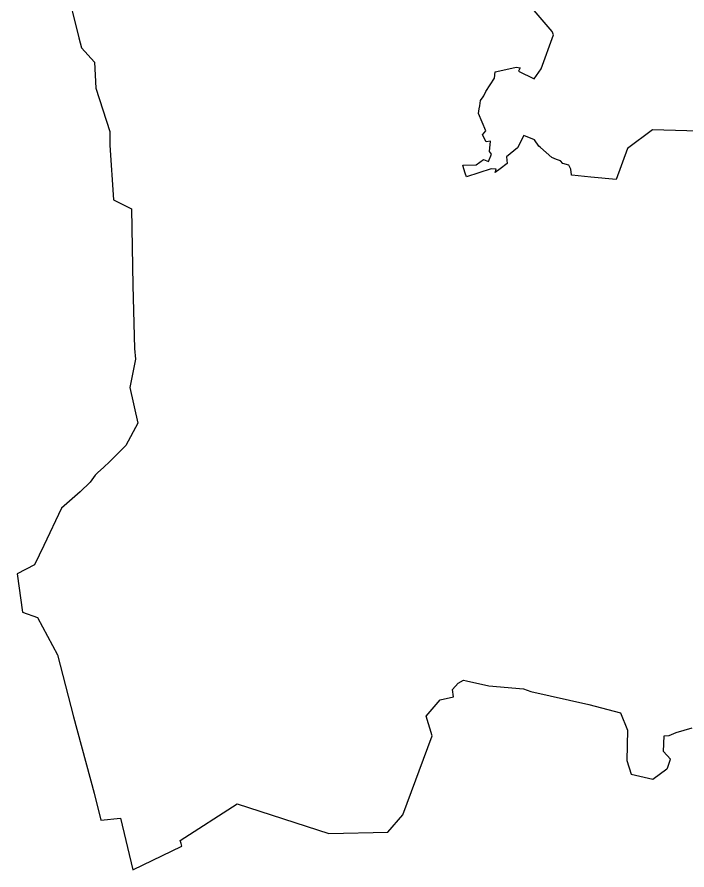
# Model space of a CAD drawing. Header units: metres. Extents: x 255476 to 378809, y 1739479 to 2227865.
# Drawn here: x 314299 to 316272, y 1882577 to 1885089 of the extents above; entities that cross this region are included whole.
import ezdxf

# ---------------------------------------------------------------- set-up
doc = ezdxf.new("R2010")
doc.units = ezdxf.units.M
doc.header["$MEASUREMENT"] = 0
doc.layers.add('DISTRICT BOUNDRY', color=86, linetype='Continuous')

msp = doc.modelspace()

# ---------------------------------------------------------------- linework, layer by layer
at = {"layer": 'DISTRICT BOUNDRY'}
for points in [[(314443.2, 1885184.1, 0), (314480.6, 1885028.3, 0), (314488.9, 1884999.2, 0), (314527.4, 1884956.5, 0), (314530.7, 1884879.8, 0), (314571.9, 1884752.7, 0), (314572.6, 1884711.9, 0), (314582.8, 1884550.6, 0), (314635.8, 1884524, 0), (314640.6, 1884298.1, 0), (314645.5, 1884112.7, 0), (314647.8, 1884081.6, 0), (314631.2, 1883998.4, 0), (314655.3, 1883893.1, 0), (314619.9, 1883827.1, 0), (314571.7, 1883778.8, 0), (314555, 1883763.6, 0), (314536.5, 1883746.8, 0), (314528.8, 1883739.8, 0), (314514.9, 1883719.3, 0), (314484.6, 1883690.5, 0), (314430.2, 1883642.4, 0), (314377.6, 1883532.7, 0), (314350.6, 1883475.7, 0), (314299.1, 1883448.9, 0), (314315.5, 1883336.6, 0), (314359, 1883320.6, 0), (314418.1, 1883210, 0), (314465.8, 1883028.2, 0), (314526.1, 1882802.7, 0), (314546, 1882723.7, 0), (314604.2, 1882728.9, 0), (314639.7, 1882576.6, 0), (314784.5, 1882646.8, 0), (314782.4, 1882654.7, 0), (314780, 1882663.8, 0), (314947.1, 1882771.5, 0), (315217, 1882683.6, 0), (315391.3, 1882688.1, 0), (315435.4, 1882738.7, 0), (315522, 1882972.1, 0), (315504, 1883029.3, 0), (315545.5, 1883078.3, 0), (315584.6, 1883086.4, 0), (315581.7, 1883108.7, 0), (315598.6, 1883126.9, 0), (315613.7, 1883135.3, 0), (315623.2, 1883134.2, 0), (315688.9, 1883118.6, 0), (315791.1, 1883110.7, 0), (315812.8, 1883102.3, 0), (315983.6, 1883064.4, 0), (316076.2, 1883040, 0), (316097.7, 1882988.4, 0), (316095.8, 1882899.1, 0), (316107.6, 1882859, 0), (316171.7, 1882844.1, 0), (316213.3, 1882874.6, 0), (316215.4, 1882876.2, 0), (316224.1, 1882903.5, 0), (316203.4, 1882925.4, 0), (316205.5, 1882972, 0), (316219.7, 1882973, 0), (316240.5, 1882981.6, 0), (316287.3, 1882995, 0)], [(316340.2, 1884752.3, 0), (316171.1, 1884757.1, 0), (316097.7, 1884702.2, 0), (316064.2, 1884611, 0), (315989.1, 1884617.4, 0), (315933.1, 1884623.9, 0), (315932.7, 1884624, 0), (315932.6, 1884624.4, 0), (315930, 1884641.2, 0), (315924.5, 1884653.4, 0), (315907.2, 1884658.1, 0), (315899.5, 1884666, 0), (315887.8, 1884670.3, 0), (315881, 1884673.1, 0), (315874.8, 1884675.6, 0), (315841.4, 1884704.9, 0), (315836.3, 1884709.4, 0), (315823.8, 1884727.3, 0), (315791.6, 1884740.9, 0), (315772.9, 1884703.7, 0), (315740.7, 1884678.1, 0), (315743.3, 1884658.4, 0), (315722.4, 1884642.6, 0), (315707.9, 1884631.7, 0), (315710, 1884641.7, 0), (315695.3, 1884642.6, 0), (315622.6, 1884619.2, 0), (315619.3, 1884629.4, 0), (315615.1, 1884642.8, 0), (315611.9, 1884652.9, 0), (315651.3, 1884653.7, 0), (315673.3, 1884669.4, 0), (315687.4, 1884664.3, 0), (315696.6, 1884685.9, 0), (315690.5, 1884693.7, 0), (315693.4, 1884724.3, 0), (315680.7, 1884721.8, 0), (315670.2, 1884742.5, 0), (315679.5, 1884753.9, 0), (315658.6, 1884805.8, 0), (315660.8, 1884818.9, 0), (315662.2, 1884827.8, 0), (315664.6, 1884843.7, 0), (315672.4, 1884854.6, 0), (315673.8, 1884857.5, 0), (315679.8, 1884870.1, 0), (315705.5, 1884909.1, 0), (315707.5, 1884928.5, 0), (315738.4, 1884935.3, 0), (315769.1, 1884942.1, 0), (315781.4, 1884940.2, 0), (315775.8, 1884930.2, 0), (315822.1, 1884907.3, 0), (315842.5, 1884936.5, 0), (315879.1, 1885037, 0), (315875.6, 1885046.8, 0), (315805.1, 1885129.3, 0)]]:
    msp.add_polyline3d(points, dxfattribs=at)

doc.saveas('drawing.dxf')
